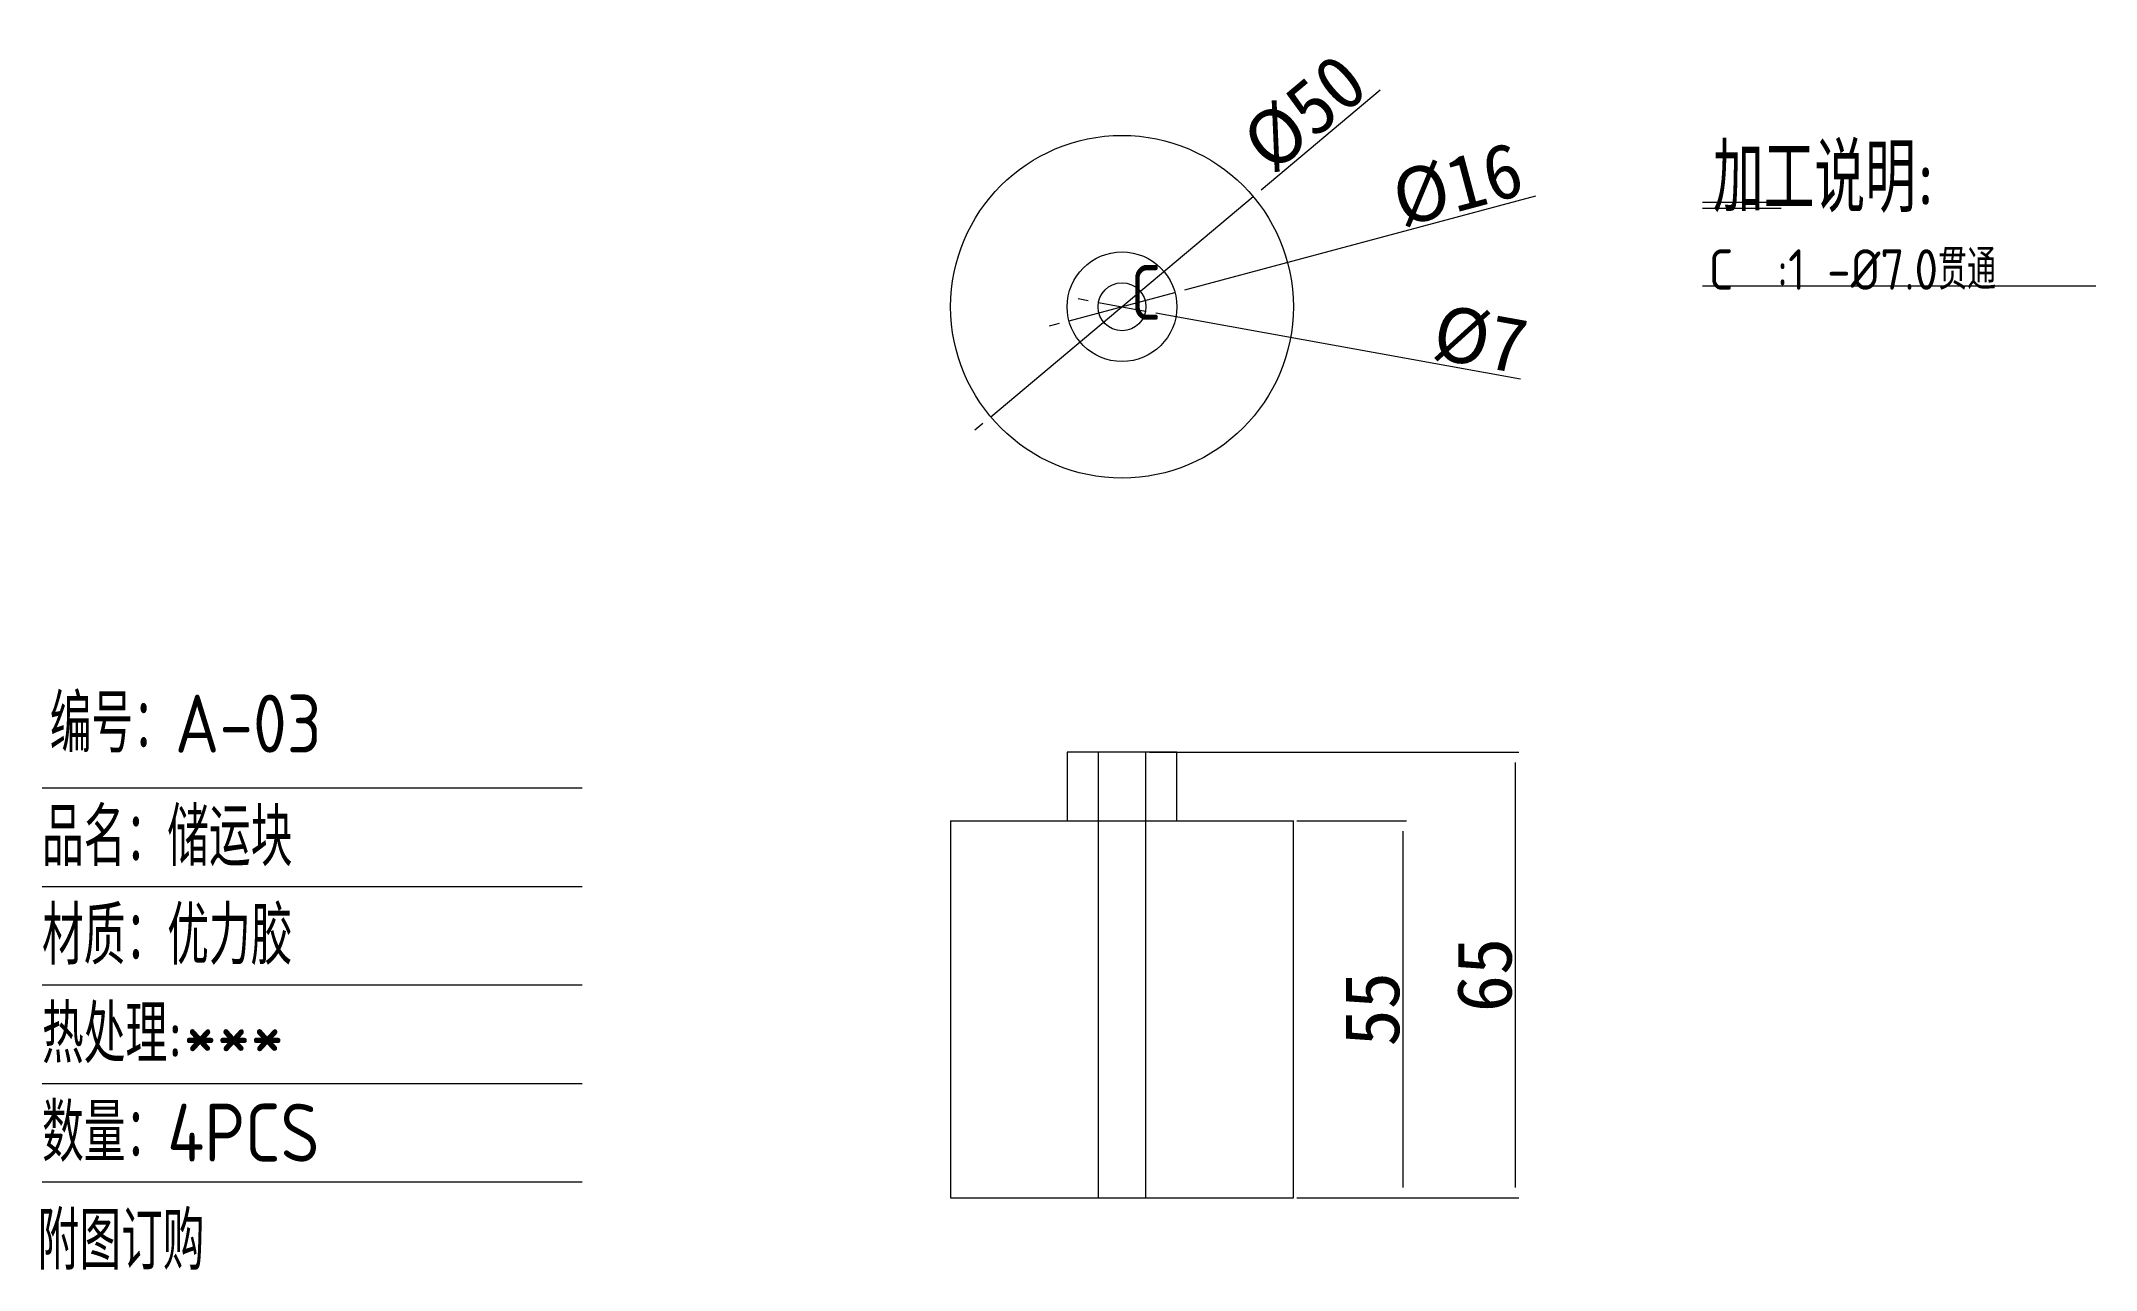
# Model space of a CAD drawing. Header units: millimetres. Extents: x 10081 to 10381, y 12659 to 12839.
import ezdxf

# ---------------------------------------------------------------- set-up
doc = ezdxf.new("R2010")
doc.units = ezdxf.units.MM
doc.linetypes.add('DASHED', pattern=[0])
doc.layers.add('153', color=7, linetype='Continuous', true_color=0xffffff)
doc.layers.add('dim_temp', color=161, linetype='Continuous', lineweight=9)
doc.layers.add('TEXT', color=4, linetype='Continuous')
doc.styles.add('_PUG_ERP', font='txt')
doc.styles.add('gbenor', font='gbenor.shx', dxfattribs={"bigfont": 'gbcbig'})
doc.dimstyles.new('_PUG_ERP', dxfattribs={"dimtxt": 8, "dimasz": 1.5, "dimexe": 0.5, "dimexo": 0.5, "dimgap": 0.5, "dimtad": 1, "dimtxsty": '_PUG_ERP', "dimblk": 'CLOSEDBLANK', "dimcen": 0, "dimclrd": 4, "dimclre": 4, "dimclrt": 3, "dimazin": 3, "dimtfac": 1, "dimtmove": 0, "dimatfit": 3, "dimldrblk": 'CLOSEDBLANK', "dimlwd": 9, "dimlwe": 9})

# ---------------------------------------------------------------- blocks, each defined once
blk = doc.blocks.new('*D1266')
at = {"layer": 'Defpoints', "color": 0}
for p in [(10264.17, 12724.86), (10280.19, 12724.86), (10264.17, 12669.86)]:
    blk.add_point(p, dxfattribs=at)
at = {"layer": 'dim_temp', "color": 4, "lineweight": 9}
for p, q in [((10264.67, 12724.86), (10280.69, 12724.86)), ((10280.19, 12671.36), (10280.19, 12723.36)), ((10264.67, 12669.86), (10280.69, 12669.86))]:
    blk.add_line(p, q, dxfattribs=at)
at = {"layer": 'dim_temp', "color": 3, "lineweight": 18, "insert": (10275.69, 12697.36), "char_height": 8, "attachment_point": 5, "rotation": 90, "style": '_PUG_ERP'}
blk.add_mtext('55', dxfattribs=at)
blk = doc.blocks.new('_ClosedBlank')
blk = doc.blocks.new('*D1267')
at = {"layer": 'Defpoints', "color": 0}
for p in [(10242.67, 12734.86), (10296.58, 12734.86), (10264.17, 12669.86)]:
    blk.add_point(p, dxfattribs=at)
at = {"layer": 'dim_temp', "color": 4, "lineweight": 9}
for p, q in [((10243.17, 12734.86), (10297.08, 12734.86)), ((10296.58, 12671.36), (10296.58, 12733.36)), ((10264.67, 12669.86), (10297.08, 12669.86))]:
    blk.add_line(p, q, dxfattribs=at)
at = {"layer": 'dim_temp', "color": 3, "lineweight": 18, "insert": (10292.08, 12702.36), "char_height": 8, "attachment_point": 5, "rotation": 90, "style": '_PUG_ERP'}
blk.add_mtext('65', dxfattribs=at)
blk = doc.blocks.new('*D1268')
at = {"layer": 'Defpoints', "color": 0}
for p in [(10258.32, 12815.93), (10220.01, 12783.8)]:
    blk.add_point(p, dxfattribs=at)
at = {"layer": 'dim_temp', "color": 4, "lineweight": 9}
for p, q in [((10276.86, 12831.47), (10259.47, 12816.89)), ((10220.01, 12783.8), (10258.32, 12815.93)), ((10218.87, 12782.83), (10217.72, 12781.87))]:
    blk.add_line(p, q, dxfattribs=at)
at = {"layer": 'dim_temp', "color": 3, "lineweight": 18, "insert": (10265.85, 12828.11), "char_height": 8, "attachment_point": 5, "rotation": 39.987, "style": '_PUG_ERP'}
blk.add_mtext('%%c50', dxfattribs=at)
blk = doc.blocks.new('*D1269')
at = {"layer": 'Defpoints', "color": 0}
for p in [(10246.9, 12801.93), (10231.44, 12797.79)]:
    blk.add_point(p, dxfattribs=at)
at = {"layer": 'dim_temp', "color": 4, "lineweight": 9}
for p, q in [((10248.35, 12802.32), (10299.53, 12816.03)), ((10231.44, 12797.79), (10246.9, 12801.93)), ((10229.99, 12797.4), (10228.54, 12797.02))]:
    blk.add_line(p, q, dxfattribs=at)
at = {"layer": 'dim_temp', "color": 3, "lineweight": 18, "insert": (10288.13, 12817.63), "char_height": 8, "attachment_point": 5, "rotation": 14.9913, "style": '_PUG_ERP'}
blk.add_mtext('%%c16', dxfattribs=at)
blk = doc.blocks.new('*D1270')
at = {"layer": 'Defpoints', "color": 0}
for p in [(10235.73, 12800.48), (10242.61, 12799.24)]:
    blk.add_point(p, dxfattribs=at)
at = {"layer": 'dim_temp', "color": 4, "lineweight": 9}
for p, q in [((10234.25, 12800.75), (10232.77, 12801.02)), ((10235.73, 12800.48), (10242.61, 12799.24)), ((10244.09, 12798.97), (10297.32, 12789.36))]:
    blk.add_line(p, q, dxfattribs=at)
at = {"layer": 'dim_temp', "color": 3, "lineweight": 18, "insert": (10291.44, 12795), "char_height": 8, "attachment_point": 5, "rotation": 349.7672, "style": '_PUG_ERP'}
blk.add_mtext('%%c7', dxfattribs=at)

msp = doc.modelspace()

# ---------------------------------------------------------------- linework, layer by layer
at = {"layer": '153', "color": 8, "linetype": 'Continuous', "lineweight": 18}
for p, q in [((10323.876, 12815.119), (10335.355, 12815.119)), ((10323.876, 12814.234), (10335.355, 12814.234)), ((10323.876, 12802.9), (10381.27, 12802.9))]:
    msp.add_line(p, q, dxfattribs=at)
at = {"layer": '153', "color": 135, "linetype": 'Continuous', "lineweight": 13}
for p, q in [((10231.169, 12734.862), (10231.169, 12724.862)), ((10247.169, 12734.862), (10231.169, 12734.862)), ((10247.169, 12724.862), (10247.169, 12734.862)), ((10214.169, 12724.862), (10214.169, 12669.862)), ((10214.169, 12724.862), (10264.169, 12724.862)), ((10264.169, 12669.862), (10264.169, 12724.862)), ((10214.169, 12669.862), (10264.169, 12669.862))]:
    msp.add_line(p, q, dxfattribs=at)
at = {"layer": '153', "color": 135, "linetype": 'DASHED', "lineweight": 13}
for p, q in [((10235.669, 12734.862), (10235.669, 12669.862)), ((10242.669, 12669.862), (10242.669, 12734.862))]:
    msp.add_line(p, q, dxfattribs=at)
at = {"layer": '153', "color": 135, "linetype": 'Continuous', "lineweight": 13}
for radius in [25, 8, 3.5]:
    msp.add_circle((10239.169, 12799.862), radius, dxfattribs=at)
at = {"layer": 'TEXT', "color": 4, "lineweight": 9}
for p, q in [((10081.592, 12729.67), (10160.422, 12729.67)), ((10081.592, 12715.294), (10160.422, 12715.294)), ((10081.592, 12700.917), (10160.422, 12700.917)), ((10081.592, 12686.541), (10160.422, 12686.541)), ((10081.592, 12672.164), (10160.422, 12672.164))]:
    msp.add_line(p, q, dxfattribs=at)

# ---------------------------------------------------------------- texts
at = {"layer": '153', "color": 4, "linetype": 'Continuous', "lineweight": 13, "attachment_point": 7, "line_spacing_factor": 0.63253, "style": 'gbenor'}
for s, insert, char_height in [('\\W1.0287;加工说明:', (10325.376, 12813.564), 10), ('\\W0.9970;C  :1 -%%c7.0贯通', (10324.761, 12802.346), 5.9), ('\\W0.8969;C', (10240.439, 12797.945), 8)]:
    msp.add_mtext(s, dxfattribs=dict(at, insert=insert, char_height=char_height))
at = {"layer": 'TEXT', "color": 3, "lineweight": 9, "style": 'gbenor'}
for s, p in [('编号：A-03', (10082.715, 12734.809)), ('品名：储运块', (10081.592, 12718.254)), ('材质：优力胶', (10081.592, 12703.877)), ('热处理:***', (10081.592, 12689.501)), ('数量：4PCS', (10081.592, 12675.124)), ('附图订购', (10080.95, 12659.338))]:
    msp.add_text(s, height=8.4567, dxfattribs=at).set_placement(p)

# ---------------------------------------------------------------- dimensions: what is measured, and where the dimension line sits
at = {"layer": 'dim_temp', "lineweight": 18}
dim = msp.add_diameter_dim_2p(p1=(10220.015, 12783.797), p2=(10258.324, 12815.928), dimstyle='_PUG_ERP', dxfattribs=at)
dim.commit()
dim.dimension.update_dxf_attribs({"geometry": '*D1268', "text_midpoint": (10265.849, 12828.112)})
for p1, p2, picture, middle in [((10231.442, 12797.793), (10246.897, 12801.932), '*D1269', (10289.299, 12813.286)), ((10235.725, 12800.484), (10242.614, 12799.24), '*D1270', (10290.645, 12790.57))]:
    dim = msp.add_diameter_dim_2p(p1=p1, p2=p2, dimstyle='_PUG_ERP', dxfattribs=at)
    dim.commit()
    dim.dimension.update_dxf_attribs({"geometry": picture, "text_midpoint": middle, "dimtype": 163})
for base, p2, picture, middle in [((10296.577, 12734.862), (10242.669, 12734.862), '*D1267', (10292.077, 12702.362)), ((10280.186, 12724.862), (10264.169, 12724.862), '*D1266', (10275.686, 12697.362))]:
    dim = msp.add_linear_dim(base=base, p1=(10264.169, 12669.862), p2=p2, angle=90, dimstyle='_PUG_ERP', dxfattribs=at)
    dim.commit()
    dim.dimension.update_dxf_attribs({"geometry": picture, "text_midpoint": middle})

doc.saveas('drawing.dxf')
